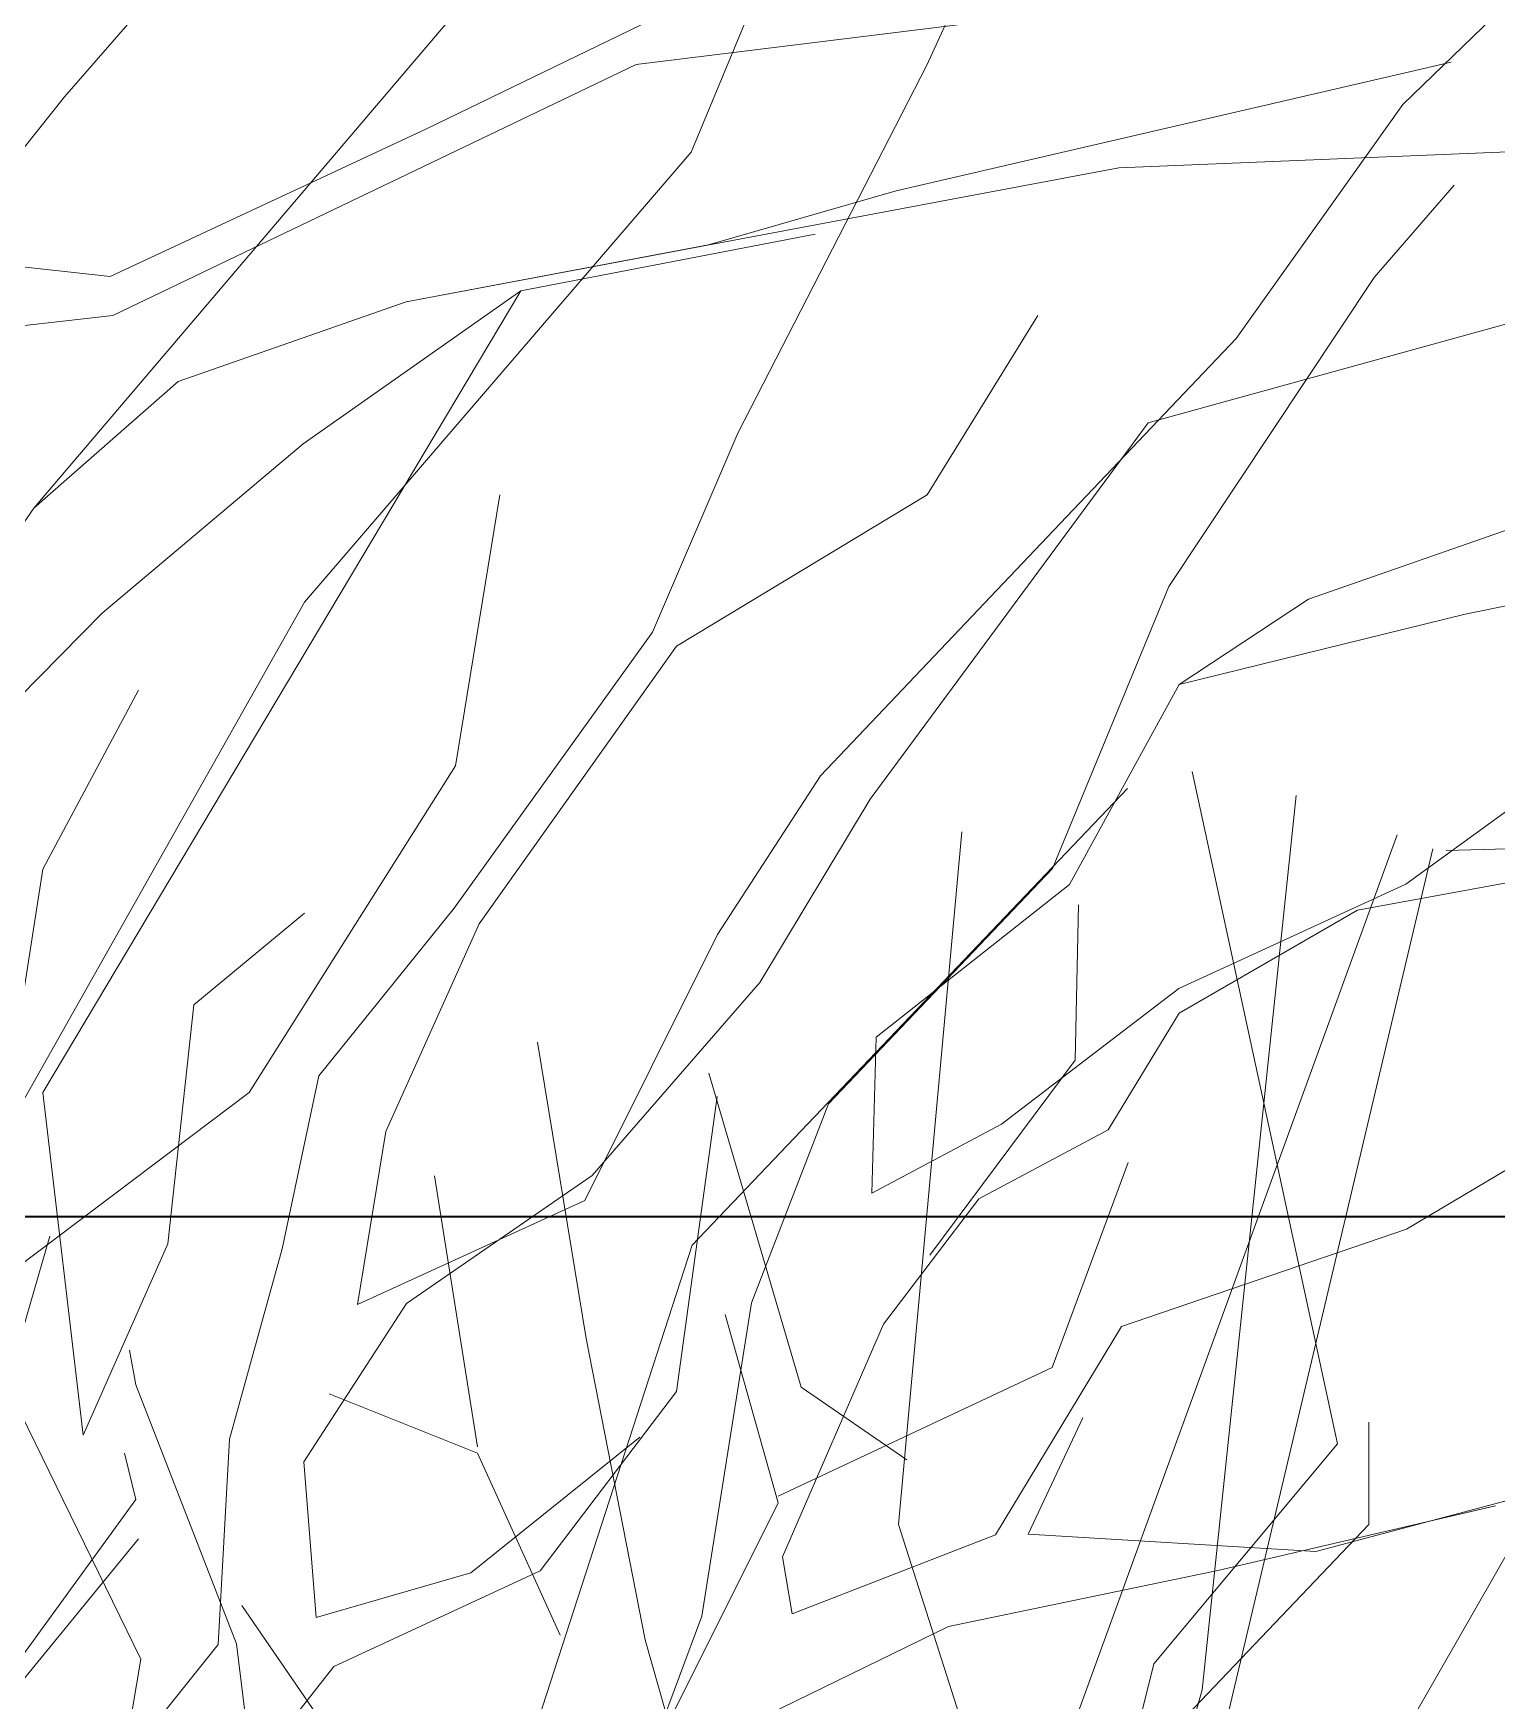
# Model space of a CAD drawing. Header units: millimetres. Extents: x -2481 to 9238, y -476 to 10647.
# Drawn here: x 5082.3 to 5210.2, y 3520.2 to 3666 of the extents above; entities that cross this region are included whole.
import ezdxf

# ---------------------------------------------------------------- set-up
doc = ezdxf.new("R2010")
doc.units = ezdxf.units.MM
for name, color, linetype, lineweight in [('A-ELEWACJA CIENKA', 11, 'Continuous', 13), ('A-murowane', 3, 'Continuous', 35), ('B-materiały', 9, 'Continuous', 0), ('Layer1', 7, 'Continuous', 0)]:
    doc.layers.add(name, color=color, linetype=linetype, lineweight=lineweight)

# ---------------------------------------------------------------- blocks, each defined once
blk = doc.blocks.new('A$C2EBD462E')
at = {"layer": 'B-materiały'}
for p, q in [((-36.61, 949.78), (-23.92, 890.99)), ((-80.34, 908.35), (-42.28, 948.3)), ((-35.74, 869.47), (-27.53, 947.69)), ((-62.29, 883.94), (-56.77, 944.52)), ((-48.42, 862.45), (-18.68, 944.24)), ((-37.96, 848.42), (-15.58, 943.03)), ((-46.84, 924.54), (-46.55, 938.12)), ((-89.62, 900.21), (-93.88, 926.12)), ((-59.55, 907.5), (-46.84, 924.54)), ((-70.81, 895.94), (-78.89, 923.39)), ((-99.11, 890.74), (-102.86, 914.43)), ((-48.86, 897.67), (-42.22, 915.59)), ((-136.51, 909.16), (-140.27, 896.15)), ((-93.78, 866.9), (-80.34, 908.35)), ((-72.83, 885.82), (-77.45, 902.29)), ((-84.45, 873.84), (-89.62, 900.21)), ((-128.99, 896.15), (-129.54, 899.18)), ((-72.83, 886.4), (-48.86, 897.67)), ((-140.27, 896.15), (-128.55, 872.17)), ((-120.2, 873.5), (-128.99, 896.15)), ((-99.11, 890.16), (-112.1, 895.36)), ((-61.57, 889.58), (-70.81, 895.94)), ((-21.16, 883.94), (-21.16, 892.89)), ((-21.16, 892.89), (-21.16, 883.94)), ((-23.92, 890.99), (-39.97, 871.74)), ((-128.99, 886.11), (-129.99, 890.18)), ((-91.89, 874.27), (-99.11, 890.16)), ((-150.5, 856.54), (-128.99, 886.11)), ((-82.07, 867.33), (-72.83, 885.82)), ((-18.86, 864.31), (-6.55, 885.84)), ((-56.77, 866.59), (-62.29, 883.94)), ((-45.49, 858.45), (-21.16, 883.94)), ((-112.19, 865.88), (-119.73, 876.86)), ((-117.41, 851.22), (-120.2, 873.5)), ((-80.17, 858.86), (-84.45, 873.84)), ((-128.55, 872.17), (-132.44, 849.17)), ((-39.97, 871.74), (-47.49, 841.37)), ((-42.41, 845.84), (-35.74, 869.47))]:
    blk.add_line(p, q, dxfattribs=at)

msp = doc.modelspace()

# ---------------------------------------------------------------- linework, layer by layer
at = {"layer": 'A-murowane'}
msp.add_lwpolyline([(5779.87, 3562.51), (3490.84, 3562.51), (3490.84, 5431.99), (5779.87, 5431.99)], close=True, dxfattribs=at)
at = {"layer": 'Layer1'}
for p, q in [((5139.79, 3655.62), (5159.13, 3702.32)), ((5139.79, 3655.62), (5159.13, 3702.32)), ((5139.79, 3655.62), (5159.13, 3702.32)), ((5139.79, 3655.62), (5159.13, 3702.32)), ((5139.79, 3655.62), (5159.13, 3702.32)), ((5139.79, 3655.62), (5159.13, 3702.32)), ((5139.79, 3655.62), (5159.13, 3702.32)), ((5139.79, 3655.62), (5159.13, 3702.32)), ((5202.02, 3659.79), (5240.98, 3697.44)), ((5202.02, 3659.79), (5240.98, 3697.44)), ((5202.02, 3659.79), (5240.98, 3697.44)), ((5202.02, 3659.79), (5240.98, 3697.44)), ((5202.02, 3659.79), (5240.98, 3697.44)), ((5202.02, 3659.79), (5240.98, 3697.44)), ((5202.02, 3659.79), (5240.98, 3697.44)), ((5202.02, 3659.79), (5240.98, 3697.44)), ((5160.42, 3663.29), (5172.34, 3689.43)), ((5160.42, 3663.29), (5172.34, 3689.43)), ((5160.42, 3663.29), (5172.34, 3689.43)), ((5160.42, 3663.29), (5172.34, 3689.43)), ((5160.42, 3663.29), (5172.34, 3689.43)), ((5160.42, 3663.29), (5172.34, 3689.43)), ((5160.42, 3663.29), (5172.34, 3689.43)), ((5160.42, 3663.29), (5172.34, 3689.43)), ((5084.98, 3660.45), (5108.01, 3686.87)), ((5084.98, 3660.45), (5108.01, 3686.87)), ((5084.98, 3660.45), (5108.01, 3686.87)), ((5084.98, 3660.45), (5108.01, 3686.87)), ((5084.98, 3660.45), (5108.01, 3686.87)), ((5084.98, 3660.45), (5108.01, 3686.87)), ((5084.98, 3660.45), (5108.01, 3686.87)), ((5084.98, 3660.45), (5108.01, 3686.87)), ((5082.29, 3624.48), (5126.58, 3676.53)), ((5082.29, 3624.48), (5126.58, 3676.53)), ((5082.29, 3624.48), (5126.58, 3676.53)), ((5082.29, 3624.48), (5126.58, 3676.53)), ((5082.29, 3624.48), (5126.58, 3676.53)), ((5082.29, 3624.48), (5126.58, 3676.53)), ((5082.29, 3624.48), (5126.58, 3676.53)), ((5082.29, 3624.48), (5126.58, 3676.53)), ((5208.44, 3672.35), (5134.96, 3663.29)), ((5208.44, 3672.35), (5134.96, 3663.29)), ((5208.44, 3672.35), (5134.96, 3663.29)), ((5208.44, 3672.35), (5134.96, 3663.29)), ((5208.44, 3672.35), (5134.96, 3663.29)), ((5208.44, 3672.35), (5134.96, 3663.29)), ((5208.44, 3672.35), (5134.96, 3663.29)), ((5208.44, 3672.35), (5134.96, 3663.29)), ((5116.64, 3657.65), (5140.04, 3669.01)), ((5116.64, 3657.65), (5140.04, 3669.01)), ((5116.64, 3657.65), (5140.04, 3669.01)), ((5116.64, 3657.65), (5140.04, 3669.01)), ((5116.64, 3657.65), (5140.04, 3669.01)), ((5116.64, 3657.65), (5140.04, 3669.01)), ((5116.64, 3657.65), (5140.04, 3669.01)), ((5116.64, 3657.65), (5140.04, 3669.01)), ((5134.96, 3663.29), (5089.2, 3641.34)), ((5134.96, 3663.29), (5089.2, 3641.34)), ((5134.96, 3663.29), (5089.2, 3641.34)), ((5134.96, 3663.29), (5089.2, 3641.34)), ((5134.96, 3663.29), (5089.2, 3641.34)), ((5134.96, 3663.29), (5089.2, 3641.34)), ((5134.96, 3663.29), (5089.2, 3641.34)), ((5134.96, 3663.29), (5089.2, 3641.34)), ((5143.87, 3631.05), (5160.42, 3663.29)), ((5143.87, 3631.05), (5160.42, 3663.29)), ((5143.87, 3631.05), (5160.42, 3663.29)), ((5143.87, 3631.05), (5160.42, 3663.29)), ((5143.87, 3631.05), (5160.42, 3663.29)), ((5143.87, 3631.05), (5160.42, 3663.29)), ((5143.87, 3631.05), (5160.42, 3663.29)), ((5143.87, 3631.05), (5160.42, 3663.29)), ((5157.7, 3652.22), (5206.23, 3663.49)), ((5157.7, 3652.22), (5206.23, 3663.49)), ((5157.7, 3652.22), (5206.23, 3663.49)), ((5157.7, 3652.22), (5206.23, 3663.49)), ((5157.7, 3652.22), (5206.23, 3663.49)), ((5157.7, 3652.22), (5206.23, 3663.49)), ((5157.7, 3652.22), (5206.23, 3663.49)), ((5157.7, 3652.22), (5206.23, 3663.49)), ((5066.88, 3637.74), (5084.98, 3660.45)), ((5066.88, 3637.74), (5084.98, 3660.45)), ((5066.88, 3637.74), (5084.98, 3660.45)), ((5066.88, 3637.74), (5084.98, 3660.45)), ((5066.88, 3637.74), (5084.98, 3660.45)), ((5066.88, 3637.74), (5084.98, 3660.45)), ((5066.88, 3637.74), (5084.98, 3660.45)), ((5066.88, 3637.74), (5084.98, 3660.45)), ((5187.45, 3639.32), (5202.02, 3659.79)), ((5187.45, 3639.32), (5202.02, 3659.79)), ((5187.45, 3639.32), (5202.02, 3659.79)), ((5187.45, 3639.32), (5202.02, 3659.79)), ((5187.45, 3639.32), (5202.02, 3659.79)), ((5187.45, 3639.32), (5202.02, 3659.79)), ((5187.45, 3639.32), (5202.02, 3659.79)), ((5187.45, 3639.32), (5202.02, 3659.79)), ((5088.96, 3644.75), (5116.64, 3657.65)), ((5088.96, 3644.75), (5116.64, 3657.65)), ((5088.96, 3644.75), (5116.64, 3657.65)), ((5088.96, 3644.75), (5116.64, 3657.65)), ((5088.96, 3644.75), (5116.64, 3657.65)), ((5088.96, 3644.75), (5116.64, 3657.65)), ((5088.96, 3644.75), (5116.64, 3657.65)), ((5088.96, 3644.75), (5116.64, 3657.65)), ((5177.18, 3654.23), (5236.15, 3656.67)), ((5177.18, 3654.23), (5236.15, 3656.67)), ((5177.18, 3654.23), (5236.15, 3656.67)), ((5177.18, 3654.23), (5236.15, 3656.67)), ((5177.18, 3654.23), (5236.15, 3656.67)), ((5177.18, 3654.23), (5236.15, 3656.67)), ((5177.18, 3654.23), (5236.15, 3656.67)), ((5177.18, 3654.23), (5236.15, 3656.67)), ((5105.96, 3616.25), (5139.79, 3655.62)), ((5105.96, 3616.25), (5139.79, 3655.62)), ((5105.96, 3616.25), (5139.79, 3655.62)), ((5105.96, 3616.25), (5139.79, 3655.62)), ((5105.96, 3616.25), (5139.79, 3655.62)), ((5105.96, 3616.25), (5139.79, 3655.62)), ((5105.96, 3616.25), (5139.79, 3655.62)), ((5105.96, 3616.25), (5139.79, 3655.62)), ((5114.86, 3642.53), (5177.18, 3654.23)), ((5114.86, 3642.53), (5177.18, 3654.23)), ((5114.86, 3642.53), (5177.18, 3654.23)), ((5114.86, 3642.53), (5177.18, 3654.23)), ((5114.86, 3642.53), (5177.18, 3654.23)), ((5114.86, 3642.53), (5177.18, 3654.23)), ((5114.86, 3642.53), (5177.18, 3654.23)), ((5114.86, 3642.53), (5177.18, 3654.23)), ((5199.52, 3644.65), (5206.5, 3652.72)), ((5199.52, 3644.65), (5206.5, 3652.72)), ((5199.52, 3644.65), (5206.5, 3652.72)), ((5199.52, 3644.65), (5206.5, 3652.72)), ((5199.52, 3644.65), (5206.5, 3652.72)), ((5199.52, 3644.65), (5206.5, 3652.72)), ((5199.52, 3644.65), (5206.5, 3652.72)), ((5199.52, 3644.65), (5206.5, 3652.72)), ((5141.3, 3647.5), (5157.7, 3652.22)), ((5141.3, 3647.5), (5157.7, 3652.22)), ((5141.3, 3647.5), (5157.7, 3652.22)), ((5141.3, 3647.5), (5157.7, 3652.22)), ((5141.3, 3647.5), (5157.7, 3652.22)), ((5141.3, 3647.5), (5157.7, 3652.22)), ((5141.3, 3647.5), (5157.7, 3652.22)), ((5141.3, 3647.5), (5157.7, 3652.22)), ((5150.61, 3648.45), (5124.89, 3643.5)), ((5150.61, 3648.45), (5124.89, 3643.5)), ((5150.61, 3648.45), (5124.89, 3643.5)), ((5150.61, 3648.45), (5124.89, 3643.5)), ((5150.61, 3648.45), (5124.89, 3643.5)), ((5150.61, 3648.45), (5124.89, 3643.5)), ((5150.61, 3648.45), (5124.89, 3643.5)), ((5150.61, 3648.45), (5124.89, 3643.5)), ((5114.86, 3642.53), (5141.3, 3647.5)), ((5114.86, 3642.53), (5141.3, 3647.5)), ((5114.86, 3642.53), (5141.3, 3647.5)), ((5114.86, 3642.53), (5141.3, 3647.5)), ((5114.86, 3642.53), (5141.3, 3647.5)), ((5114.86, 3642.53), (5141.3, 3647.5)), ((5114.86, 3642.53), (5141.3, 3647.5)), ((5114.86, 3642.53), (5141.3, 3647.5)), ((5232.6, 3646.56), (5179.75, 3631.93)), ((5232.6, 3646.56), (5179.75, 3631.93)), ((5232.6, 3646.56), (5179.75, 3631.93)), ((5232.6, 3646.56), (5179.75, 3631.93)), ((5232.6, 3646.56), (5179.75, 3631.93)), ((5232.6, 3646.56), (5179.75, 3631.93)), ((5232.6, 3646.56), (5179.75, 3631.93)), ((5232.6, 3646.56), (5179.75, 3631.93)), ((5078.16, 3645.92), (5088.96, 3644.75)), ((5078.16, 3645.92), (5088.96, 3644.75)), ((5078.16, 3645.92), (5088.96, 3644.75)), ((5078.16, 3645.92), (5088.96, 3644.75)), ((5078.16, 3645.92), (5088.96, 3644.75)), ((5078.16, 3645.92), (5088.96, 3644.75)), ((5078.16, 3645.92), (5088.96, 3644.75)), ((5078.16, 3645.92), (5088.96, 3644.75)), ((5181.54, 3617.64), (5199.52, 3644.65)), ((5181.54, 3617.64), (5199.52, 3644.65)), ((5181.54, 3617.64), (5199.52, 3644.65)), ((5181.54, 3617.64), (5199.52, 3644.65)), ((5181.54, 3617.64), (5199.52, 3644.65)), ((5181.54, 3617.64), (5199.52, 3644.65)), ((5181.54, 3617.64), (5199.52, 3644.65)), ((5181.54, 3617.64), (5199.52, 3644.65)), ((5083.08, 3573.38), (5124.89, 3643.5)), ((5083.08, 3573.38), (5124.89, 3643.5)), ((5083.08, 3573.38), (5124.89, 3643.5)), ((5083.08, 3573.38), (5124.89, 3643.5)), ((5083.08, 3573.38), (5124.89, 3643.5)), ((5083.08, 3573.38), (5124.89, 3643.5)), ((5083.08, 3573.38), (5124.89, 3643.5)), ((5083.08, 3573.38), (5124.89, 3643.5)), ((5094.93, 3635.57), (5114.86, 3642.53)), ((5094.93, 3635.57), (5114.86, 3642.53)), ((5094.93, 3635.57), (5114.86, 3642.53)), ((5094.93, 3635.57), (5114.86, 3642.53)), ((5094.93, 3635.57), (5114.86, 3642.53)), ((5094.93, 3635.57), (5114.86, 3642.53)), ((5094.93, 3635.57), (5114.86, 3642.53)), ((5094.93, 3635.57), (5114.86, 3642.53)), ((5124.89, 3643.5), (5105.84, 3630.1)), ((5124.89, 3643.5), (5105.84, 3630.1)), ((5124.89, 3643.5), (5105.84, 3630.1)), ((5124.89, 3643.5), (5105.84, 3630.1)), ((5124.89, 3643.5), (5105.84, 3630.1)), ((5124.89, 3643.5), (5105.84, 3630.1)), ((5124.89, 3643.5), (5105.84, 3630.1)), ((5124.89, 3643.5), (5105.84, 3630.1)), ((5089.2, 3641.34), (5076.95, 3639.94)), ((5089.2, 3641.34), (5076.95, 3639.94)), ((5089.2, 3641.34), (5076.95, 3639.94)), ((5089.2, 3641.34), (5076.95, 3639.94)), ((5089.2, 3641.34), (5076.95, 3639.94)), ((5089.2, 3641.34), (5076.95, 3639.94)), ((5089.2, 3641.34), (5076.95, 3639.94)), ((5089.2, 3641.34), (5076.95, 3639.94)), ((5170.09, 3641.34), (5160.42, 3625.65)), ((5170.09, 3641.34), (5160.42, 3625.65)), ((5170.09, 3641.34), (5160.42, 3625.65)), ((5170.09, 3641.34), (5160.42, 3625.65)), ((5170.09, 3641.34), (5160.42, 3625.65)), ((5170.09, 3641.34), (5160.42, 3625.65)), ((5170.09, 3641.34), (5160.42, 3625.65)), ((5170.09, 3641.34), (5160.42, 3625.65)), ((5172.06, 3623.14), (5187.45, 3639.32)), ((5172.06, 3623.14), (5187.45, 3639.32)), ((5172.06, 3623.14), (5187.45, 3639.32)), ((5172.06, 3623.14), (5187.45, 3639.32)), ((5172.06, 3623.14), (5187.45, 3639.32)), ((5172.06, 3623.14), (5187.45, 3639.32)), ((5172.06, 3623.14), (5187.45, 3639.32)), ((5172.06, 3623.14), (5187.45, 3639.32)), ((5082.29, 3624.48), (5094.93, 3635.57)), ((5082.29, 3624.48), (5094.93, 3635.57)), ((5082.29, 3624.48), (5094.93, 3635.57)), ((5082.29, 3624.48), (5094.93, 3635.57)), ((5082.29, 3624.48), (5094.93, 3635.57)), ((5082.29, 3624.48), (5094.93, 3635.57)), ((5082.29, 3624.48), (5094.93, 3635.57)), ((5082.29, 3624.48), (5094.93, 3635.57)), ((5179.75, 3631.93), (5155.44, 3599.04)), ((5179.75, 3631.93), (5155.44, 3599.04)), ((5179.75, 3631.93), (5155.44, 3599.04)), ((5179.75, 3631.93), (5155.44, 3599.04)), ((5179.75, 3631.93), (5155.44, 3599.04)), ((5179.75, 3631.93), (5155.44, 3599.04)), ((5179.75, 3631.93), (5155.44, 3599.04)), ((5179.75, 3631.93), (5155.44, 3599.04)), ((5136.41, 3613.64), (5143.87, 3631.05)), ((5136.41, 3613.64), (5143.87, 3631.05)), ((5136.41, 3613.64), (5143.87, 3631.05)), ((5136.41, 3613.64), (5143.87, 3631.05)), ((5136.41, 3613.64), (5143.87, 3631.05)), ((5136.41, 3613.64), (5143.87, 3631.05)), ((5136.41, 3613.64), (5143.87, 3631.05)), ((5136.41, 3613.64), (5143.87, 3631.05)), ((5105.84, 3630.1), (5088.26, 3615.3)), ((5105.84, 3630.1), (5088.26, 3615.3)), ((5105.84, 3630.1), (5088.26, 3615.3)), ((5105.84, 3630.1), (5088.26, 3615.3)), ((5105.84, 3630.1), (5088.26, 3615.3)), ((5105.84, 3630.1), (5088.26, 3615.3)), ((5105.84, 3630.1), (5088.26, 3615.3)), ((5105.84, 3630.1), (5088.26, 3615.3)), ((5277.4, 3629.49), (5207.47, 3615.2)), ((5277.4, 3629.49), (5207.47, 3615.2)), ((5277.4, 3629.49), (5207.47, 3615.2)), ((5277.4, 3629.49), (5207.47, 3615.2)), ((5277.4, 3629.49), (5207.47, 3615.2)), ((5277.4, 3629.49), (5207.47, 3615.2)), ((5277.4, 3629.49), (5207.47, 3615.2)), ((5277.4, 3629.49), (5207.47, 3615.2)), ((5119.17, 3601.96), (5123.04, 3625.65)), ((5119.17, 3601.96), (5123.04, 3625.65)), ((5119.17, 3601.96), (5123.04, 3625.65)), ((5119.17, 3601.96), (5123.04, 3625.65)), ((5119.17, 3601.96), (5123.04, 3625.65)), ((5119.17, 3601.96), (5123.04, 3625.65)), ((5119.17, 3601.96), (5123.04, 3625.65)), ((5119.17, 3601.96), (5123.04, 3625.65)), ((5160.42, 3625.65), (5138.51, 3612.41)), ((5160.42, 3625.65), (5138.51, 3612.41)), ((5160.42, 3625.65), (5138.51, 3612.41)), ((5160.42, 3625.65), (5138.51, 3612.41)), ((5160.42, 3625.65), (5138.51, 3612.41)), ((5160.42, 3625.65), (5138.51, 3612.41)), ((5160.42, 3625.65), (5138.51, 3612.41)), ((5160.42, 3625.65), (5138.51, 3612.41)), ((5063.58, 3597.45), (5082.29, 3624.48)), ((5063.58, 3597.45), (5082.29, 3624.48)), ((5063.58, 3597.45), (5082.29, 3624.48)), ((5063.58, 3597.45), (5082.29, 3624.48)), ((5063.58, 3597.45), (5082.29, 3624.48)), ((5063.58, 3597.45), (5082.29, 3624.48)), ((5063.58, 3597.45), (5082.29, 3624.48)), ((5063.58, 3597.45), (5082.29, 3624.48)), ((5151.08, 3601.08), (5172.06, 3623.14)), ((5151.08, 3601.08), (5172.06, 3623.14)), ((5151.08, 3601.08), (5172.06, 3623.14)), ((5151.08, 3601.08), (5172.06, 3623.14)), ((5151.08, 3601.08), (5172.06, 3623.14)), ((5151.08, 3601.08), (5172.06, 3623.14)), ((5151.08, 3601.08), (5172.06, 3623.14)), ((5151.08, 3601.08), (5172.06, 3623.14)), ((5213.7, 3623.47), (5193.77, 3616.51)), ((5213.7, 3623.47), (5193.77, 3616.51)), ((5213.7, 3623.47), (5193.77, 3616.51)), ((5213.7, 3623.47), (5193.77, 3616.51)), ((5213.7, 3623.47), (5193.77, 3616.51)), ((5213.7, 3623.47), (5193.77, 3616.51)), ((5213.7, 3623.47), (5193.77, 3616.51)), ((5213.7, 3623.47), (5193.77, 3616.51)), ((5171.38, 3592.97), (5181.54, 3617.64)), ((5171.38, 3592.97), (5181.54, 3617.64)), ((5171.38, 3592.97), (5181.54, 3617.64)), ((5171.38, 3592.97), (5181.54, 3617.64)), ((5171.38, 3592.97), (5181.54, 3617.64)), ((5171.38, 3592.97), (5181.54, 3617.64)), ((5171.38, 3592.97), (5181.54, 3617.64)), ((5171.38, 3592.97), (5181.54, 3617.64)), ((5079.37, 3569.13), (5105.96, 3616.25)), ((5079.37, 3569.13), (5105.96, 3616.25)), ((5079.37, 3569.13), (5105.96, 3616.25)), ((5079.37, 3569.13), (5105.96, 3616.25)), ((5079.37, 3569.13), (5105.96, 3616.25)), ((5079.37, 3569.13), (5105.96, 3616.25)), ((5079.37, 3569.13), (5105.96, 3616.25)), ((5079.37, 3569.13), (5105.96, 3616.25)), ((5193.77, 3616.51), (5182.47, 3609.05)), ((5193.77, 3616.51), (5182.47, 3609.05)), ((5193.77, 3616.51), (5182.47, 3609.05)), ((5193.77, 3616.51), (5182.47, 3609.05)), ((5193.77, 3616.51), (5182.47, 3609.05)), ((5193.77, 3616.51), (5182.47, 3609.05)), ((5193.77, 3616.51), (5182.47, 3609.05)), ((5193.77, 3616.51), (5182.47, 3609.05)), ((5088.26, 3615.3), (5066.56, 3593.22)), ((5088.26, 3615.3), (5066.56, 3593.22)), ((5088.26, 3615.3), (5066.56, 3593.22)), ((5088.26, 3615.3), (5066.56, 3593.22)), ((5088.26, 3615.3), (5066.56, 3593.22)), ((5088.26, 3615.3), (5066.56, 3593.22)), ((5088.26, 3615.3), (5066.56, 3593.22)), ((5088.26, 3615.3), (5066.56, 3593.22)), ((5207.47, 3615.2), (5182.47, 3609.05)), ((5207.47, 3615.2), (5182.47, 3609.05)), ((5207.47, 3615.2), (5182.47, 3609.05)), ((5207.47, 3615.2), (5182.47, 3609.05)), ((5207.47, 3615.2), (5182.47, 3609.05)), ((5207.47, 3615.2), (5182.47, 3609.05)), ((5207.47, 3615.2), (5182.47, 3609.05)), ((5207.47, 3615.2), (5182.47, 3609.05)), ((5119.06, 3589.51), (5136.41, 3613.64)), ((5119.06, 3589.51), (5136.41, 3613.64)), ((5119.06, 3589.51), (5136.41, 3613.64)), ((5119.06, 3589.51), (5136.41, 3613.64)), ((5119.06, 3589.51), (5136.41, 3613.64)), ((5119.06, 3589.51), (5136.41, 3613.64)), ((5119.06, 3589.51), (5136.41, 3613.64)), ((5119.06, 3589.51), (5136.41, 3613.64)), ((5138.51, 3612.41), (5121.25, 3588.13)), ((5138.51, 3612.41), (5121.25, 3588.13)), ((5138.51, 3612.41), (5121.25, 3588.13)), ((5138.51, 3612.41), (5121.25, 3588.13)), ((5138.51, 3612.41), (5121.25, 3588.13)), ((5138.51, 3612.41), (5121.25, 3588.13)), ((5138.51, 3612.41), (5121.25, 3588.13)), ((5138.51, 3612.41), (5121.25, 3588.13)), ((5083.08, 3592.9), (5091.46, 3608.58)), ((5083.08, 3592.9), (5091.46, 3608.58)), ((5083.08, 3592.9), (5091.46, 3608.58)), ((5083.08, 3592.9), (5091.46, 3608.58)), ((5083.08, 3592.9), (5091.46, 3608.58)), ((5083.08, 3592.9), (5091.46, 3608.58)), ((5083.08, 3592.9), (5091.46, 3608.58)), ((5083.08, 3592.9), (5091.46, 3608.58)), ((5182.47, 3609.05), (5172.86, 3591.57)), ((5182.47, 3609.05), (5172.86, 3591.57)), ((5182.47, 3609.05), (5172.86, 3591.57)), ((5182.47, 3609.05), (5172.86, 3591.57)), ((5182.47, 3609.05), (5172.86, 3591.57)), ((5182.47, 3609.05), (5172.86, 3591.57)), ((5182.47, 3609.05), (5172.86, 3591.57)), ((5182.47, 3609.05), (5172.86, 3591.57)), ((5202.29, 3591.59), (5222.74, 3606.46)), ((5202.29, 3591.59), (5222.74, 3606.46)), ((5202.29, 3591.59), (5222.74, 3606.46)), ((5202.29, 3591.59), (5222.74, 3606.46)), ((5202.29, 3591.59), (5222.74, 3606.46)), ((5202.29, 3591.59), (5222.74, 3606.46)), ((5202.29, 3591.59), (5222.74, 3606.46)), ((5202.29, 3591.59), (5222.74, 3606.46)), ((5101.12, 3573.38), (5119.17, 3601.96)), ((5101.12, 3573.38), (5119.17, 3601.96)), ((5101.12, 3573.38), (5119.17, 3601.96)), ((5101.12, 3573.38), (5119.17, 3601.96)), ((5101.12, 3573.38), (5119.17, 3601.96)), ((5101.12, 3573.38), (5119.17, 3601.96)), ((5101.12, 3573.38), (5119.17, 3601.96)), ((5101.12, 3573.38), (5119.17, 3601.96)), ((5142.09, 3587.21), (5151.08, 3601.08)), ((5142.09, 3587.21), (5151.08, 3601.08)), ((5142.09, 3587.21), (5151.08, 3601.08)), ((5142.09, 3587.21), (5151.08, 3601.08)), ((5142.09, 3587.21), (5151.08, 3601.08)), ((5142.09, 3587.21), (5151.08, 3601.08)), ((5142.09, 3587.21), (5151.08, 3601.08)), ((5142.09, 3587.21), (5151.08, 3601.08)), ((5155.44, 3599.04), (5145.79, 3583)), ((5155.44, 3599.04), (5145.79, 3583)), ((5155.44, 3599.04), (5145.79, 3583)), ((5155.44, 3599.04), (5145.79, 3583)), ((5155.44, 3599.04), (5145.79, 3583)), ((5155.44, 3599.04), (5145.79, 3583)), ((5155.44, 3599.04), (5145.79, 3583)), ((5155.44, 3599.04), (5145.79, 3583)), ((5225.2, 3594.32), (5198.04, 3589.33)), ((5225.2, 3594.32), (5198.04, 3589.33)), ((5225.2, 3594.32), (5198.04, 3589.33)), ((5225.2, 3594.32), (5198.04, 3589.33)), ((5225.2, 3594.32), (5198.04, 3589.33)), ((5225.2, 3594.32), (5198.04, 3589.33)), ((5225.2, 3594.32), (5198.04, 3589.33)), ((5225.2, 3594.32), (5198.04, 3589.33)), ((5205.81, 3594.55), (5223.74, 3595)), ((5205.81, 3594.55), (5223.74, 3595)), ((5205.81, 3594.55), (5223.74, 3595)), ((5205.81, 3594.55), (5223.74, 3595)), ((5205.81, 3594.55), (5223.74, 3595)), ((5205.81, 3594.55), (5223.74, 3595)), ((5205.81, 3594.55), (5223.74, 3595)), ((5205.81, 3594.55), (5223.74, 3595)), ((5079.37, 3569.13), (5083.08, 3592.9)), ((5079.37, 3569.13), (5083.08, 3592.9)), ((5079.37, 3569.13), (5083.08, 3592.9)), ((5079.37, 3569.13), (5083.08, 3592.9)), ((5079.37, 3569.13), (5083.08, 3592.9)), ((5079.37, 3569.13), (5083.08, 3592.9)), ((5079.37, 3569.13), (5083.08, 3592.9)), ((5079.37, 3569.13), (5083.08, 3592.9)), ((5151.8, 3572.38), (5171.38, 3592.97)), ((5151.8, 3572.38), (5171.38, 3592.97)), ((5151.8, 3572.38), (5171.38, 3592.97)), ((5151.8, 3572.38), (5171.38, 3592.97)), ((5151.8, 3572.38), (5171.38, 3592.97)), ((5151.8, 3572.38), (5171.38, 3592.97)), ((5151.8, 3572.38), (5171.38, 3592.97)), ((5151.8, 3572.38), (5171.38, 3592.97)), ((5172.86, 3591.57), (5155.96, 3578.23)), ((5172.86, 3591.57), (5155.96, 3578.23)), ((5172.86, 3591.57), (5155.96, 3578.23)), ((5172.86, 3591.57), (5155.96, 3578.23)), ((5172.86, 3591.57), (5155.96, 3578.23)), ((5172.86, 3591.57), (5155.96, 3578.23)), ((5172.86, 3591.57), (5155.96, 3578.23)), ((5172.86, 3591.57), (5155.96, 3578.23)), ((5182.42, 3582.48), (5202.29, 3591.59)), ((5182.42, 3582.48), (5202.29, 3591.59)), ((5182.42, 3582.48), (5202.29, 3591.59)), ((5182.42, 3582.48), (5202.29, 3591.59)), ((5182.42, 3582.48), (5202.29, 3591.59)), ((5182.42, 3582.48), (5202.29, 3591.59)), ((5182.42, 3582.48), (5202.29, 3591.59)), ((5182.42, 3582.48), (5202.29, 3591.59)), ((5105.96, 3589.06), (5096.29, 3581.05)), ((5105.96, 3589.06), (5096.29, 3581.05)), ((5105.96, 3589.06), (5096.29, 3581.05)), ((5105.96, 3589.06), (5096.29, 3581.05)), ((5105.96, 3589.06), (5096.29, 3581.05)), ((5105.96, 3589.06), (5096.29, 3581.05)), ((5105.96, 3589.06), (5096.29, 3581.05)), ((5105.96, 3589.06), (5096.29, 3581.05)), ((5107.22, 3574.85), (5119.06, 3589.51)), ((5107.22, 3574.85), (5119.06, 3589.51)), ((5107.22, 3574.85), (5119.06, 3589.51)), ((5107.22, 3574.85), (5119.06, 3589.51)), ((5107.22, 3574.85), (5119.06, 3589.51)), ((5107.22, 3574.85), (5119.06, 3589.51)), ((5107.22, 3574.85), (5119.06, 3589.51)), ((5107.22, 3574.85), (5119.06, 3589.51)), ((5198.04, 3589.33), (5182.47, 3580.33)), ((5198.04, 3589.33), (5182.47, 3580.33)), ((5198.04, 3589.33), (5182.47, 3580.33)), ((5198.04, 3589.33), (5182.47, 3580.33)), ((5198.04, 3589.33), (5182.47, 3580.33)), ((5198.04, 3589.33), (5182.47, 3580.33)), ((5198.04, 3589.33), (5182.47, 3580.33)), ((5198.04, 3589.33), (5182.47, 3580.33)), ((5121.25, 3588.13), (5113.09, 3569.98)), ((5121.25, 3588.13), (5113.09, 3569.98)), ((5121.25, 3588.13), (5113.09, 3569.98)), ((5121.25, 3588.13), (5113.09, 3569.98)), ((5121.25, 3588.13), (5113.09, 3569.98)), ((5121.25, 3588.13), (5113.09, 3569.98)), ((5121.25, 3588.13), (5113.09, 3569.98)), ((5121.25, 3588.13), (5113.09, 3569.98)), ((5130.47, 3563.95), (5142.09, 3587.21)), ((5130.47, 3563.95), (5142.09, 3587.21)), ((5130.47, 3563.95), (5142.09, 3587.21)), ((5130.47, 3563.95), (5142.09, 3587.21)), ((5130.47, 3563.95), (5142.09, 3587.21)), ((5130.47, 3563.95), (5142.09, 3587.21)), ((5130.47, 3563.95), (5142.09, 3587.21)), ((5130.47, 3563.95), (5142.09, 3587.21)), ((5145.79, 3583), (5131.13, 3566.12)), ((5145.79, 3583), (5131.13, 3566.12)), ((5145.79, 3583), (5131.13, 3566.12)), ((5145.79, 3583), (5131.13, 3566.12)), ((5145.79, 3583), (5131.13, 3566.12)), ((5145.79, 3583), (5131.13, 3566.12)), ((5145.79, 3583), (5131.13, 3566.12)), ((5145.79, 3583), (5131.13, 3566.12)), ((5166.92, 3570.61), (5182.42, 3582.48)), ((5166.92, 3570.61), (5182.42, 3582.48)), ((5166.92, 3570.61), (5182.42, 3582.48)), ((5166.92, 3570.61), (5182.42, 3582.48)), ((5166.92, 3570.61), (5182.42, 3582.48)), ((5166.92, 3570.61), (5182.42, 3582.48)), ((5166.92, 3570.61), (5182.42, 3582.48)), ((5166.92, 3570.61), (5182.42, 3582.48)), ((5096.29, 3581.05), (5094.03, 3560.14)), ((5096.29, 3581.05), (5094.03, 3560.14)), ((5096.29, 3581.05), (5094.03, 3560.14)), ((5096.29, 3581.05), (5094.03, 3560.14)), ((5096.29, 3581.05), (5094.03, 3560.14)), ((5096.29, 3581.05), (5094.03, 3560.14)), ((5096.29, 3581.05), (5094.03, 3560.14)), ((5096.29, 3581.05), (5094.03, 3560.14)), ((5182.47, 3580.33), (5176.26, 3570.12)), ((5182.47, 3580.33), (5176.26, 3570.12)), ((5182.47, 3580.33), (5176.26, 3570.12)), ((5182.47, 3580.33), (5176.26, 3570.12)), ((5182.47, 3580.33), (5176.26, 3570.12)), ((5182.47, 3580.33), (5176.26, 3570.12)), ((5182.47, 3580.33), (5176.26, 3570.12)), ((5182.47, 3580.33), (5176.26, 3570.12)), ((5155.96, 3578.23), (5155.58, 3564.58)), ((5155.96, 3578.23), (5155.58, 3564.58)), ((5155.96, 3578.23), (5155.58, 3564.58)), ((5155.96, 3578.23), (5155.58, 3564.58)), ((5155.96, 3578.23), (5155.58, 3564.58)), ((5155.96, 3578.23), (5155.58, 3564.58)), ((5155.96, 3578.23), (5155.58, 3564.58)), ((5155.96, 3578.23), (5155.58, 3564.58)), ((5104.01, 3559.7), (5107.22, 3574.85)), ((5104.01, 3559.7), (5107.22, 3574.85)), ((5104.01, 3559.7), (5107.22, 3574.85)), ((5104.01, 3559.7), (5107.22, 3574.85)), ((5104.01, 3559.7), (5107.22, 3574.85)), ((5104.01, 3559.7), (5107.22, 3574.85)), ((5104.01, 3559.7), (5107.22, 3574.85)), ((5104.01, 3559.7), (5107.22, 3574.85)), ((5073.41, 3552.47), (5101.12, 3573.38)), ((5073.41, 3552.47), (5101.12, 3573.38)), ((5073.41, 3552.47), (5101.12, 3573.38)), ((5073.41, 3552.47), (5101.12, 3573.38)), ((5073.41, 3552.47), (5101.12, 3573.38)), ((5073.41, 3552.47), (5101.12, 3573.38)), ((5073.41, 3552.47), (5101.12, 3573.38)), ((5073.41, 3552.47), (5101.12, 3573.38)), ((5086.62, 3543.41), (5083.08, 3573.38)), ((5086.62, 3543.41), (5083.08, 3573.38)), ((5086.62, 3543.41), (5083.08, 3573.38)), ((5086.62, 3543.41), (5083.08, 3573.38)), ((5086.62, 3543.41), (5083.08, 3573.38)), ((5086.62, 3543.41), (5083.08, 3573.38)), ((5086.62, 3543.41), (5083.08, 3573.38)), ((5086.62, 3543.41), (5083.08, 3573.38)), ((5142.05, 3573.03), (5138.51, 3547.25)), ((5142.05, 3573.03), (5138.51, 3547.25)), ((5142.05, 3573.03), (5138.51, 3547.25)), ((5142.05, 3573.03), (5138.51, 3547.25)), ((5142.05, 3573.03), (5138.51, 3547.25)), ((5142.05, 3573.03), (5138.51, 3547.25)), ((5142.05, 3573.03), (5138.51, 3547.25)), ((5142.05, 3573.03), (5138.51, 3547.25)), ((5145.05, 3554.98), (5151.8, 3572.38)), ((5145.05, 3554.98), (5151.8, 3572.38)), ((5145.05, 3554.98), (5151.8, 3572.38)), ((5145.05, 3554.98), (5151.8, 3572.38)), ((5145.05, 3554.98), (5151.8, 3572.38)), ((5145.05, 3554.98), (5151.8, 3572.38)), ((5145.05, 3554.98), (5151.8, 3572.38)), ((5145.05, 3554.98), (5151.8, 3572.38)), ((5202.33, 3561.44), (5220.01, 3571.94)), ((5202.33, 3561.44), (5220.01, 3571.94)), ((5202.33, 3561.44), (5220.01, 3571.94)), ((5202.33, 3561.44), (5220.01, 3571.94)), ((5202.33, 3561.44), (5220.01, 3571.94)), ((5202.33, 3561.44), (5220.01, 3571.94)), ((5202.33, 3561.44), (5220.01, 3571.94)), ((5202.33, 3561.44), (5220.01, 3571.94)), ((5113.09, 3569.98), (5110.6, 3554.84)), ((5113.09, 3569.98), (5110.6, 3554.84)), ((5113.09, 3569.98), (5110.6, 3554.84)), ((5113.09, 3569.98), (5110.6, 3554.84)), ((5113.09, 3569.98), (5110.6, 3554.84)), ((5113.09, 3569.98), (5110.6, 3554.84)), ((5113.09, 3569.98), (5110.6, 3554.84)), ((5113.09, 3569.98), (5110.6, 3554.84)), ((5155.58, 3564.58), (5166.92, 3570.61)), ((5155.58, 3564.58), (5166.92, 3570.61)), ((5155.58, 3564.58), (5166.92, 3570.61)), ((5155.58, 3564.58), (5166.92, 3570.61)), ((5155.58, 3564.58), (5166.92, 3570.61)), ((5155.58, 3564.58), (5166.92, 3570.61)), ((5155.58, 3564.58), (5166.92, 3570.61)), ((5155.58, 3564.58), (5166.92, 3570.61)), ((5176.26, 3570.12), (5164.93, 3564.09)), ((5176.26, 3570.12), (5164.93, 3564.09)), ((5176.26, 3570.12), (5164.93, 3564.09)), ((5176.26, 3570.12), (5164.93, 3564.09)), ((5176.26, 3570.12), (5164.93, 3564.09)), ((5176.26, 3570.12), (5164.93, 3564.09)), ((5176.26, 3570.12), (5164.93, 3564.09)), ((5176.26, 3570.12), (5164.93, 3564.09)), ((5131.13, 3566.12), (5114.9, 3554.94)), ((5131.13, 3566.12), (5114.9, 3554.94)), ((5131.13, 3566.12), (5114.9, 3554.94)), ((5131.13, 3566.12), (5114.9, 3554.94)), ((5131.13, 3566.12), (5114.9, 3554.94)), ((5131.13, 3566.12), (5114.9, 3554.94)), ((5131.13, 3566.12), (5114.9, 3554.94)), ((5131.13, 3566.12), (5114.9, 3554.94)), ((5110.6, 3554.84), (5130.47, 3563.95)), ((5110.6, 3554.84), (5130.47, 3563.95)), ((5110.6, 3554.84), (5130.47, 3563.95)), ((5110.6, 3554.84), (5130.47, 3563.95)), ((5110.6, 3554.84), (5130.47, 3563.95)), ((5110.6, 3554.84), (5130.47, 3563.95)), ((5110.6, 3554.84), (5130.47, 3563.95)), ((5110.6, 3554.84), (5130.47, 3563.95)), ((5164.93, 3564.09), (5156.59, 3553.12)), ((5164.93, 3564.09), (5156.59, 3553.12)), ((5164.93, 3564.09), (5156.59, 3553.12)), ((5164.93, 3564.09), (5156.59, 3553.12)), ((5164.93, 3564.09), (5156.59, 3553.12)), ((5164.93, 3564.09), (5156.59, 3553.12)), ((5164.93, 3564.09), (5156.59, 3553.12)), ((5164.93, 3564.09), (5156.59, 3553.12)), ((5177.41, 3552.92), (5202.33, 3561.44)), ((5177.41, 3552.92), (5202.33, 3561.44)), ((5177.41, 3552.92), (5202.33, 3561.44)), ((5177.41, 3552.92), (5202.33, 3561.44)), ((5177.41, 3552.92), (5202.33, 3561.44)), ((5177.41, 3552.92), (5202.33, 3561.44)), ((5177.41, 3552.92), (5202.33, 3561.44)), ((5177.41, 3552.92), (5202.33, 3561.44)), ((5094.03, 3560.14), (5086.62, 3543.41)), ((5094.03, 3560.14), (5086.62, 3543.41)), ((5094.03, 3560.14), (5086.62, 3543.41)), ((5094.03, 3560.14), (5086.62, 3543.41)), ((5094.03, 3560.14), (5086.62, 3543.41)), ((5094.03, 3560.14), (5086.62, 3543.41)), ((5094.03, 3560.14), (5086.62, 3543.41)), ((5094.03, 3560.14), (5086.62, 3543.41)), ((5099.41, 3543.07), (5104.01, 3559.7)), ((5099.41, 3543.07), (5104.01, 3559.7)), ((5099.41, 3543.07), (5104.01, 3559.7)), ((5099.41, 3543.07), (5104.01, 3559.7)), ((5099.41, 3543.07), (5104.01, 3559.7)), ((5099.41, 3543.07), (5104.01, 3559.7)), ((5099.41, 3543.07), (5104.01, 3559.7)), ((5099.41, 3543.07), (5104.01, 3559.7)), ((5114.9, 3554.94), (5105.92, 3541.08)), ((5114.9, 3554.94), (5105.92, 3541.08)), ((5114.9, 3554.94), (5105.92, 3541.08)), ((5114.9, 3554.94), (5105.92, 3541.08)), ((5114.9, 3554.94), (5105.92, 3541.08)), ((5114.9, 3554.94), (5105.92, 3541.08)), ((5114.9, 3554.94), (5105.92, 3541.08)), ((5114.9, 3554.94), (5105.92, 3541.08)), ((5140.71, 3527.59), (5145.05, 3554.98)), ((5140.71, 3527.59), (5145.05, 3554.98)), ((5140.71, 3527.59), (5145.05, 3554.98)), ((5140.71, 3527.59), (5145.05, 3554.98)), ((5140.71, 3527.59), (5145.05, 3554.98)), ((5140.71, 3527.59), (5145.05, 3554.98)), ((5140.71, 3527.59), (5145.05, 3554.98)), ((5140.71, 3527.59), (5145.05, 3554.98)), ((5156.59, 3553.12), (5147.76, 3532.79)), ((5156.59, 3553.12), (5147.76, 3532.79)), ((5156.59, 3553.12), (5147.76, 3532.79)), ((5156.59, 3553.12), (5147.76, 3532.79)), ((5156.59, 3553.12), (5147.76, 3532.79)), ((5156.59, 3553.12), (5147.76, 3532.79)), ((5156.59, 3553.12), (5147.76, 3532.79)), ((5156.59, 3553.12), (5147.76, 3532.79)), ((5166.38, 3534.7), (5177.41, 3552.92)), ((5166.38, 3534.7), (5177.41, 3552.92)), ((5166.38, 3534.7), (5177.41, 3552.92)), ((5166.38, 3534.7), (5177.41, 3552.92)), ((5166.38, 3534.7), (5177.41, 3552.92)), ((5166.38, 3534.7), (5177.41, 3552.92)), ((5166.38, 3534.7), (5177.41, 3552.92)), ((5166.38, 3534.7), (5177.41, 3552.92)), ((5138.51, 3547.25), (5126.58, 3531.56)), ((5138.51, 3547.25), (5126.58, 3531.56)), ((5138.51, 3547.25), (5126.58, 3531.56)), ((5138.51, 3547.25), (5126.58, 3531.56)), ((5138.51, 3547.25), (5126.58, 3531.56)), ((5138.51, 3547.25), (5126.58, 3531.56)), ((5138.51, 3547.25), (5126.58, 3531.56)), ((5138.51, 3547.25), (5126.58, 3531.56)), ((5174.02, 3544.94), (5169.25, 3534.77)), ((5174.02, 3544.94), (5169.25, 3534.77)), ((5174.02, 3544.94), (5169.25, 3534.77)), ((5174.02, 3544.94), (5169.25, 3534.77)), ((5174.02, 3544.94), (5169.25, 3534.77)), ((5174.02, 3544.94), (5169.25, 3534.77)), ((5174.02, 3544.94), (5169.25, 3534.77)), ((5174.02, 3544.94), (5169.25, 3534.77)), ((5098.42, 3525.1), (5099.41, 3543.07)), ((5098.42, 3525.1), (5099.41, 3543.07)), ((5098.42, 3525.1), (5099.41, 3543.07)), ((5098.42, 3525.1), (5099.41, 3543.07)), ((5098.42, 3525.1), (5099.41, 3543.07)), ((5098.42, 3525.1), (5099.41, 3543.07)), ((5098.42, 3525.1), (5099.41, 3543.07)), ((5098.42, 3525.1), (5099.41, 3543.07)), ((5120.52, 3531.39), (5135.3, 3543.25)), ((5120.52, 3531.39), (5135.3, 3543.25)), ((5120.52, 3531.39), (5135.3, 3543.25)), ((5120.52, 3531.39), (5135.3, 3543.25)), ((5120.52, 3531.39), (5135.3, 3543.25)), ((5120.52, 3531.39), (5135.3, 3543.25)), ((5120.52, 3531.39), (5135.3, 3543.25)), ((5120.52, 3531.39), (5135.3, 3543.25)), ((5105.92, 3541.08), (5106.98, 3527.46)), ((5105.92, 3541.08), (5106.98, 3527.46)), ((5105.92, 3541.08), (5106.98, 3527.46)), ((5105.92, 3541.08), (5106.98, 3527.46)), ((5105.92, 3541.08), (5106.98, 3527.46)), ((5105.92, 3541.08), (5106.98, 3527.46)), ((5105.92, 3541.08), (5106.98, 3527.46)), ((5105.92, 3541.08), (5106.98, 3527.46)), ((5210.11, 3537.23), (5185.84, 3531.59)), ((5210.11, 3537.23), (5185.84, 3531.59)), ((5210.11, 3537.23), (5185.84, 3531.59)), ((5210.11, 3537.23), (5185.84, 3531.59)), ((5210.11, 3537.23), (5185.84, 3531.59)), ((5210.11, 3537.23), (5185.84, 3531.59)), ((5210.11, 3537.23), (5185.84, 3531.59)), ((5210.11, 3537.23), (5185.84, 3531.59)), ((5194.42, 3533.24), (5212.25, 3538)), ((5194.42, 3533.24), (5212.25, 3538)), ((5194.42, 3533.24), (5212.25, 3538)), ((5194.42, 3533.24), (5212.25, 3538)), ((5194.42, 3533.24), (5212.25, 3538)), ((5194.42, 3533.24), (5212.25, 3538)), ((5194.42, 3533.24), (5212.25, 3538)), ((5194.42, 3533.24), (5212.25, 3538)), ((5091.46, 3534.35), (5080.57, 3521.06)), ((5091.46, 3534.35), (5080.57, 3521.06)), ((5091.46, 3534.35), (5080.57, 3521.06)), ((5091.46, 3534.35), (5080.57, 3521.06)), ((5091.46, 3534.35), (5080.57, 3521.06)), ((5091.46, 3534.35), (5080.57, 3521.06)), ((5091.46, 3534.35), (5080.57, 3521.06)), ((5091.46, 3534.35), (5080.57, 3521.06)), ((5148.61, 3527.79), (5166.38, 3534.7)), ((5148.61, 3527.79), (5166.38, 3534.7)), ((5148.61, 3527.79), (5166.38, 3534.7)), ((5148.61, 3527.79), (5166.38, 3534.7)), ((5148.61, 3527.79), (5166.38, 3534.7)), ((5148.61, 3527.79), (5166.38, 3534.7)), ((5148.61, 3527.79), (5166.38, 3534.7)), ((5148.61, 3527.79), (5166.38, 3534.7)), ((5169.25, 3534.77), (5194.42, 3533.24)), ((5169.25, 3534.77), (5194.42, 3533.24)), ((5169.25, 3534.77), (5194.42, 3533.24)), ((5169.25, 3534.77), (5194.42, 3533.24)), ((5169.25, 3534.77), (5194.42, 3533.24)), ((5169.25, 3534.77), (5194.42, 3533.24)), ((5169.25, 3534.77), (5194.42, 3533.24)), ((5169.25, 3534.77), (5194.42, 3533.24)), ((5147.76, 3532.79), (5148.61, 3527.79)), ((5147.76, 3532.79), (5148.61, 3527.79)), ((5147.76, 3532.79), (5148.61, 3527.79)), ((5147.76, 3532.79), (5148.61, 3527.79)), ((5147.76, 3532.79), (5148.61, 3527.79)), ((5147.76, 3532.79), (5148.61, 3527.79)), ((5147.76, 3532.79), (5148.61, 3527.79)), ((5147.76, 3532.79), (5148.61, 3527.79)), ((5106.98, 3527.46), (5120.52, 3531.39)), ((5106.98, 3527.46), (5120.52, 3531.39)), ((5106.98, 3527.46), (5120.52, 3531.39)), ((5106.98, 3527.46), (5120.52, 3531.39)), ((5106.98, 3527.46), (5120.52, 3531.39)), ((5106.98, 3527.46), (5120.52, 3531.39)), ((5106.98, 3527.46), (5120.52, 3531.39)), ((5106.98, 3527.46), (5120.52, 3531.39)), ((5126.58, 3531.56), (5108.52, 3523.2)), ((5126.58, 3531.56), (5108.52, 3523.2)), ((5126.58, 3531.56), (5108.52, 3523.2)), ((5126.58, 3531.56), (5108.52, 3523.2)), ((5126.58, 3531.56), (5108.52, 3523.2)), ((5126.58, 3531.56), (5108.52, 3523.2)), ((5126.58, 3531.56), (5108.52, 3523.2)), ((5126.58, 3531.56), (5108.52, 3523.2)), ((5185.84, 3531.59), (5162.28, 3526.7)), ((5185.84, 3531.59), (5162.28, 3526.7)), ((5185.84, 3531.59), (5162.28, 3526.7)), ((5185.84, 3531.59), (5162.28, 3526.7)), ((5185.84, 3531.59), (5162.28, 3526.7)), ((5185.84, 3531.59), (5162.28, 3526.7)), ((5185.84, 3531.59), (5162.28, 3526.7)), ((5185.84, 3531.59), (5162.28, 3526.7)), ((5135.33, 3513.1), (5140.71, 3527.59)), ((5135.33, 3513.1), (5140.71, 3527.59)), ((5135.33, 3513.1), (5140.71, 3527.59)), ((5135.33, 3513.1), (5140.71, 3527.59)), ((5135.33, 3513.1), (5140.71, 3527.59)), ((5135.33, 3513.1), (5140.71, 3527.59)), ((5135.33, 3513.1), (5140.71, 3527.59)), ((5135.33, 3513.1), (5140.71, 3527.59)), ((5162.28, 3526.7), (5145.25, 3518.37)), ((5162.28, 3526.7), (5145.25, 3518.37)), ((5162.28, 3526.7), (5145.25, 3518.37)), ((5162.28, 3526.7), (5145.25, 3518.37)), ((5162.28, 3526.7), (5145.25, 3518.37)), ((5162.28, 3526.7), (5145.25, 3518.37)), ((5162.28, 3526.7), (5145.25, 3518.37)), ((5162.28, 3526.7), (5145.25, 3518.37)), ((5083.1, 3506.05), (5098.42, 3525.1)), ((5083.1, 3506.05), (5098.42, 3525.1)), ((5083.1, 3506.05), (5098.42, 3525.1)), ((5083.1, 3506.05), (5098.42, 3525.1)), ((5083.1, 3506.05), (5098.42, 3525.1)), ((5083.1, 3506.05), (5098.42, 3525.1)), ((5083.1, 3506.05), (5098.42, 3525.1)), ((5083.1, 3506.05), (5098.42, 3525.1)), ((5108.52, 3523.2), (5098.78, 3510.75)), ((5108.52, 3523.2), (5098.78, 3510.75)), ((5108.52, 3523.2), (5098.78, 3510.75)), ((5108.52, 3523.2), (5098.78, 3510.75)), ((5108.52, 3523.2), (5098.78, 3510.75)), ((5108.52, 3523.2), (5098.78, 3510.75)), ((5108.52, 3523.2), (5098.78, 3510.75)), ((5108.52, 3523.2), (5098.78, 3510.75))]:
    msp.add_line(p, q, dxfattribs=at)

# ---------------------------------------------------------------- block references
at = {"layer": 'A-ELEWACJA CIENKA'}
msp.add_blockref('A$C2EBD462E', (5220.21, 2651.67), dxfattribs=at)

doc.saveas('drawing.dxf')
